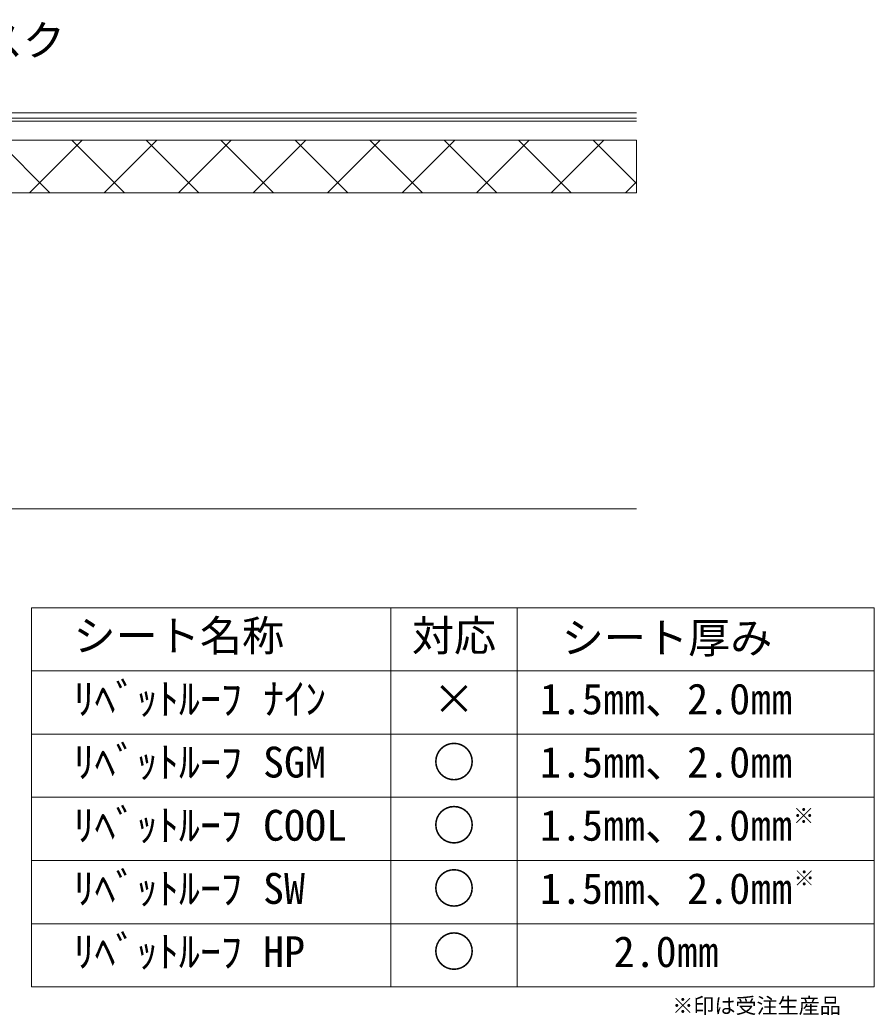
# Model space of a CAD drawing. Units: millimetres, scale not verified. Extents: x -607 to 714, y -501 to 377.
# Drawn here: x 308.8 to 714.2, y -501.3 to -28.8 of the extents above; entities that cross this region are included whole.
import ezdxf
from ezdxf.enums import TextEntityAlignment as Align

# ---------------------------------------------------------------- set-up
doc = ezdxf.new("R2010")
doc.units = ezdxf.units.MM
doc.header["$LTSCALE"] = 5
for name, color, linetype, lineweight in [('0-0', 7, 'Continuous', 9), ('1-0', 7, 'Continuous', 9), ('4-0', 7, 'Continuous', 9), ('4-1_ＡＹパネルＶ', 7, 'Continuous', 9), ('A-0', 7, 'Continuous', 9), ('E-0', 7, 'Continuous', 9)]:
    doc.layers.add(name, color=color, linetype=linetype, lineweight=lineweight)
doc.styles.add('ＭＳ ゴシック', font='')
doc.styles.get('ＭＳ ゴシック').set_extended_font_data('MS Gothic')

msp = doc.modelspace()

# ---------------------------------------------------------------- linework, layer by layer
at = {"layer": '0-0'}
for p, q in [((-447.481, -110.877), (601.399, -110.877)), ((-397.481, -260.877), (601.399, -260.877))]:
    msp.add_line(p, q, dxfattribs=at)
at = {"layer": '1-0'}
for p, q in [((199.371, -75.377), (601.399, -75.377)), ((198.969, -76.877), (601.399, -76.877))]:
    msp.add_line(p, q, dxfattribs=at)
at = {"layer": '4-0'}
for p, q in [((155.419, -85.877), (601.399, -85.877)), ((298.009, -85.877), (323.009, -110.877)), ((313.387, -110.877), (338.387, -85.877)), ((333.364, -85.877), (358.364, -110.877)), ((348.743, -110.877), (373.743, -85.877)), ((368.72, -85.877), (393.72, -110.877)), ((384.098, -110.877), (409.098, -85.877)), ((404.075, -85.877), (429.075, -110.877)), ((419.453, -110.877), (444.453, -85.877)), ((439.43, -85.877), (464.43, -110.877)), ((454.809, -110.877), (479.809, -85.877)), ((474.786, -85.877), (499.786, -110.877)), ((490.164, -110.877), (515.164, -85.877)), ((510.141, -85.877), (535.141, -110.877)), ((525.519, -110.877), (550.519, -85.877)), ((545.496, -85.877), (570.496, -110.877)), ((560.875, -110.877), (585.875, -85.877)), ((580.852, -85.877), (601.399, -106.425)), ((596.23, -110.877), (601.399, -105.708))]:
    msp.add_line(p, q, dxfattribs=at)
msp.add_lwpolyline([(-447.481, -97.913), (-447.481, -110.877), (601.399, -110.877), (601.399, -85.877)], dxfattribs=at)
at = {"layer": '4-1_ＡＹパネルＶ'}
for p, q in [((155.885, -76.877), (601.399, -76.877)), ((155.419, -85.877), (601.399, -85.877))]:
    msp.add_line(p, q, dxfattribs=at)
at = {"layer": 'A-0'}
for points in [[(111.925, -68.877), (193.113, -68.877), (200.041, -72.877), (601.399, -72.877)], [(112.594, -71.377), (192.443, -71.377), (199.371, -75.377), (601.399, -75.377)]]:
    msp.add_lwpolyline(points, dxfattribs=at)
at = {"layer": 'E-0'}
for p, q in [((314.209, -307.886), (314.209, -487.886)), ((314.209, -307.886), (714.209, -307.886)), ((484.813, -307.886), (484.813, -487.886)), ((544.813, -487.886), (544.813, -307.886)), ((714.209, -307.886), (714.209, -487.886)), ((314.209, -337.886), (714.209, -337.886)), ((314.209, -367.886), (714.209, -367.886)), ((314.209, -397.886), (714.209, -397.886)), ((314.209, -427.886), (714.209, -427.886)), ((314.209, -457.886), (714.209, -457.886)), ((314.209, -487.886), (714.209, -487.886))]:
    msp.add_line(p, q, dxfattribs=at)

# ---------------------------------------------------------------- texts
at = {"layer": 'E-0', "style": 'ＭＳ ゴシック'}
for s, height, p in [('ＩＨディスク', 14.66, (210.228, -50.185)), ('シート名称', 14.66, (334.209, -332.886)), ('対応', 14.66, (494.813, -332.886)), ('シート厚み', 14.66, (565.939, -333.823)), ('ﾘﾍﾞｯﾄﾙｰﾌ ﾅｲﾝ', 14.66, (334.209, -362.886)), ('×', 14.66, (504.813, -362.886)), ('1.5㎜、2.0㎜', 14.66, (555.585, -362.886)), ('ﾘﾍﾞｯﾄﾙｰﾌ SGM', 14.66, (334.209, -392.886)), ('○', 14.66, (504.813, -392.886)), ('1.5㎜、2.0㎜', 14.66, (555.585, -392.886)), ('ﾘﾍﾞｯﾄﾙｰﾌ COOL', 14.66, (334.209, -422.886)), ('○', 14.66, (504.813, -422.886)), ('1.5㎜、2.0㎜', 14.66, (555.585, -422.886)), ('※', 7.331, (675.787, -412.502)), ('ﾘﾍﾞｯﾄﾙｰﾌ SW', 14.66, (334.209, -452.886)), ('○', 14.66, (504.813, -452.886)), ('1.5㎜、2.0㎜', 14.66, (555.585, -452.886)), ('※', 7.331, (676.033, -442.142)), ('ﾘﾍﾞｯﾄﾙｰﾌ HP', 14.66, (334.209, -482.886)), ('○', 14.66, (504.813, -482.886)), ('2.0㎜', 14.66, (590.585, -482.886)), ('※印は受注生産品', 7.331, (618.414, -502.683))]:
    msp.add_text(s, height=height, dxfattribs=at).set_placement(p, align=Align.BOTTOM_LEFT)

doc.saveas('drawing.dxf')
